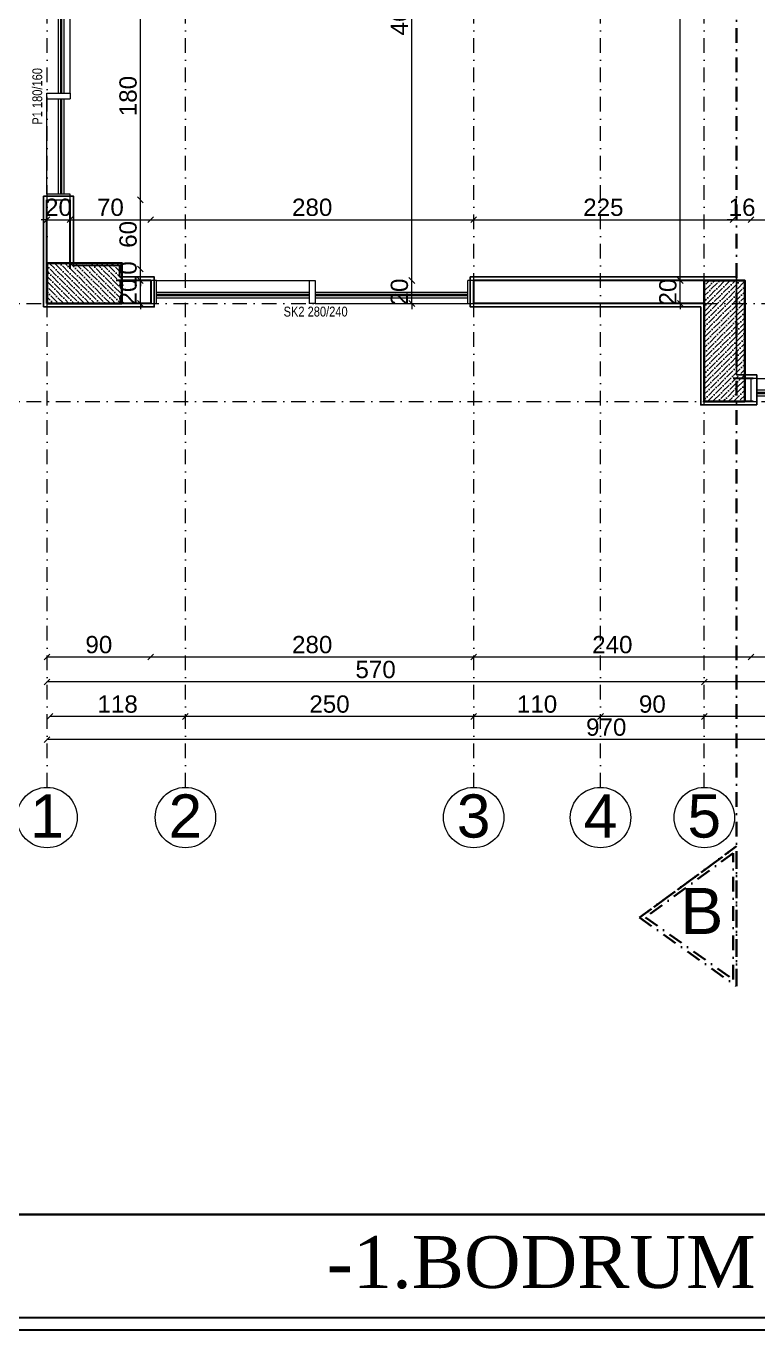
# Model space of a CAD drawing. Header units: millimetres. Extents: x 708 to 46452, y -4963 to 3960.
# Drawn here: x 10993 to 11627, y 1328 to 2459 of the extents above; entities that cross this region are included whole.
import ezdxf

# ---------------------------------------------------------------- set-up
doc = ezdxf.new("R2010")
doc.units = ezdxf.units.MM
for name, pattern in [('ACAD_ISO10W100', [18, 12, -3, 0, -3]), ('DASHDOT', [25.4, 12.7, -6.35, 0, -6.35]), ('DUZ', [0]), ('HIDDEN', [0.375, 0.25, -0.125])]:
    doc.linetypes.add(name, pattern=pattern)
for name, color, linetype, lineweight in [('00_DUVAR', 22, 'Continuous', 30), ('00_IC_OLCU', 139, 'Continuous', 20), ('00_KOLON', 2, 'Continuous', 35), ('00_PENCERE', 103, 'Continuous', 13), ('AKS', 153, 'ACAD_ISO10W100', 20), ('aks ve noktalılar', 129, 'DASHDOT', 13), ('görünüş1', 251, 'Continuous', 35), ('kesit çizgisi', 4, 'DASHDOT', 35), ('ROL_DIK', 150, 'Continuous', 0), ('Çerçeve', 8, 'Continuous', 30), ('ölçü yatay', 150, 'DUZ', 18)]:
    doc.layers.add(name, color=color, linetype=linetype, lineweight=lineweight)
for name, color, linetype in [('DUVARTARAMA', 7, 'Continuous'), ('PENCERE', 3, 'Continuous'), ('SIVA', 135, 'Continuous')]:
    doc.layers.add(name, color=color, linetype=linetype)
doc.styles.add('ARIAL2', font='arial.ttf', dxfattribs={"width": 0.8})
doc.styles.add('arial_1_18', font='arial.ttf', dxfattribs={"height": 0.2})
doc.styles.add('GENERATED_STYLE_2', font='times.ttf')
doc.styles.add('mimari altlik$0$194_PTB_WET_B1$0$Standard', font='arial.ttf')
doc.styles.get("Standard").update_dxf_attribs({"font": 'arial.ttf'})
doc.dimstyles.new('ALP_OLCU', dxfattribs={"dimscale": 0, "dimtxt": 15, "dimasz": 5, "dimexe": 0.18, "dimexo": 0.06, "dimgap": 3, "dimtad": 1, "dimdec": 0, "dimrnd": 0.1, "dimzin": 9, "dimdsep": 46, "dimtxsty": 'Standard', "dimblk": 'OBLIQUE', "dimcen": 0, "dimse1": 1, "dimse2": 1, "dimclrd": 256, "dimclre": 256, "dimclrt": 53, "dimadec": 0, "dimazin": 0, "dimtfac": 1, "dimtdec": 0, "dimtix": 1, "dimtmove": 1, "dimatfit": 3, "dimldrblk": 'ARCHTICK', "dimfxl": 0.18, "dimtolj": 1, "dimlwd": -1, "dimarcsym": 0})

# ---------------------------------------------------------------- blocks, each defined once
blk = doc.blocks.new('SK2')
at = {"layer": '00_PENCERE', "lineweight": 15}
for p, q in [((199457, 67246.8), (199452, 67246.8)), ((199452, 67246.8), (199452, 67226.8)), ((199457, 67226.8), (199457, 67246.8)), ((199457, 67246.8), (199594.5, 67246.8)), ((199589.5, 67246.8), (199589.5, 67226.8)), ((199594.5, 67246.8), (199594.5, 67226.8)), ((199727, 67226.8), (199727, 67246.8)), ((199732, 67246.8), (199727, 67246.8)), ((199732, 67226.8), (199732, 67246.8)), ((199457, 67236.8), (199589.5, 67236.8)), ((199457, 67234.8), (199589.5, 67234.8)), ((199457, 67233.8), (199589.5, 67233.8)), ((199457, 67231.8), (199589.5, 67231.8)), ((199594.5, 67236.8), (199727, 67236.8)), ((199594.5, 67234.8), (199727, 67234.8)), ((199594.5, 67233.8), (199727, 67233.8)), ((199594.5, 67231.8), (199727, 67231.8)), ((199452, 67226.8), (199457, 67226.8)), ((199594.5, 67226.8), (199589.5, 67226.8)), ((199594.5, 67226.8), (199732, 67226.8))]:
    blk.add_line(p, q, dxfattribs=at)
at = {"layer": '00_PENCERE', "insert": (199567.2, 67215.4), "char_height": 8.594, "width": 97.846, "attachment_point": 7, "style": 'ARIAL2'}
blk.add_mtext('SK2 280/240', dxfattribs=at)
blk = doc.blocks.new('YHTYHYT')
at = {"layer": '00_PENCERE', "lineweight": 15}
for p, q in [((6940, -2498), (6940, -2503)), ((6960, -2498), (6940, -2498)), ((6960, -2585.5), (6960, -2498)), ((6960, -2503), (6940, -2503)), ((6950, -2585.5), (6950, -2503)), ((6952, -2585.5), (6952, -2503)), ((6953, -2585.5), (6953, -2503)), ((6955, -2585.5), (6955, -2503)), ((6940, -2673), (6940, -2585.5)), ((6940, -2585.5), (6960, -2585.5)), ((6960, -2585.5), (6960, -2590.5)), ((6940, -2590.5), (6960, -2590.5)), ((6950, -2673), (6950, -2590.5)), ((6952, -2673), (6952, -2590.5)), ((6953, -2673), (6953, -2590.5)), ((6955, -2673), (6955, -2590.5)), ((6960, -2673), (6940, -2673)), ((6940, -2673), (6940, -2678)), ((6940, -2678), (6960, -2678)), ((6960, -2678), (6960, -2673))]:
    blk.add_line(p, q, dxfattribs=at)
at = {"layer": '00_PENCERE', "insert": (6936, -2612.8), "char_height": 8.59, "width": 97.846, "attachment_point": 7, "rotation": 90, "style": 'ARIAL2'}
blk.add_mtext('P1 180/160', dxfattribs=at)
blk = doc.blocks.new('TRHRTH')
at = {"layer": '00_PENCERE', "lineweight": 15}
for p, q in [((7575, -2833), (7570, -2833)), ((7570, -2833), (7570, -2853)), ((7575, -2853), (7575, -2833)), ((7575, -2833), (7732.5, -2833)), ((7727.5, -2833), (7727.5, -2853)), ((7732.5, -2833), (7732.5, -2853)), ((7855, -2853), (7855, -2833)), ((7860, -2833), (7855, -2833)), ((7860, -2853), (7860, -2833)), ((7575, -2843), (7727.5, -2843)), ((7575, -2845), (7727.5, -2845)), ((7575, -2846), (7727.5, -2846)), ((7575, -2848), (7727.5, -2848)), ((7732.5, -2843), (7855, -2843)), ((7732.5, -2845), (7855, -2845)), ((7732.5, -2846), (7855, -2846)), ((7732.5, -2848), (7855, -2848)), ((7570, -2853), (7575, -2853)), ((7732.5, -2853), (7727.5, -2853)), ((7732.5, -2853), (7860, -2853))]:
    blk.add_line(p, q, dxfattribs=at)
at = {"layer": '00_PENCERE', "insert": (7705.2, -2864.3), "char_height": 8.594, "width": 97.846, "attachment_point": 7, "style": 'ARIAL2'}
blk.add_mtext('SK3 280/240', dxfattribs=at)
blk = doc.blocks.new('REGEG')
at = {"layer": 'DUVARTARAMA'}
h = blk.add_hatch(dxfattribs=at)
h.set_pattern_fill('ANSI36', color=8, angle=90)
h.set_pattern_definition([(135, (5723.2042, 1378.1007), (-6.173926, 1.683798), [7.9375, -1.5875, 0, -1.5875])])
h.paths.add_polyline_path([(2620.8, 1927.5), (2620.8, 1962.5), (2685.8, 1962.5), (2685.8, 1927.5)])
h = blk.add_hatch(dxfattribs=at)
h.set_pattern_fill('ANSI36', color=8)
h.set_pattern_definition([(45, (2651.3807, -1154.9386), (1.683798, 6.173926), [7.9375, -1.5875, 0, -1.5875])])
h.paths.add_polyline_path([(3190.8, 1947.5), (3225.8, 1947.5), (3225.8, 1842.5), (3190.8, 1842.5)])
at = {"layer": '00_KOLON'}
for points in [[(2620.8, 1927.5), (2620.8, 1962.5), (2685.8, 1962.5), (2685.8, 1927.5), (2620.8, 1927.5)], [(3190.8, 1947.5), (3225.8, 1947.5), (3225.8, 1842.5), (3190.8, 1842.5), (3190.8, 1947.5)]]:
    blk.add_lwpolyline(points, dxfattribs=at)
at = {"layer": 'AKS', "color": 30, "linetype": 'Continuous', "lineweight": 5}
for centre in [(2620.8, 1481.5), (2740.8, 1481.5), (2990.8, 1481.5), (3100.8, 1481.5), (3190.8, 1481.5)]:
    blk.add_circle(centre, 26.2, dxfattribs=at)
at = {"layer": 'aks ve noktalılar'}
for points in [[(2620.8, 1507.5), (2620.8, 3256)], [(2740.8, 1507.5), (2740.8, 3256)], [(2990.8, 1507.5), (2990.8, 3256)], [(3100.8, 1507.5), (3100.8, 3256)], [(3190.8, 1507.5), (3190.8, 3256)], [(2195, 1927.5), (3870.8, 1927.5)], [(2195, 1842.5), (3870.8, 1842.5)]]:
    blk.add_lwpolyline(points, dxfattribs=at)
at = {"layer": 'AKS', "color": 30, "linetype": 'Continuous', "lineweight": 5, "style": 'arial_1_18'}
for s, p in [('1', (2606.2, 1464.1)), ('2', (2726.2, 1464.1)), ('3', (2976.2, 1464.1)), ('4', (3086.2, 1464.1)), ('5', (3176.2, 1464.1))]:
    blk.add_text(s, height=37.5, dxfattribs=at).set_placement(p)
blk = doc.blocks.new('rgeerge')
at = {"layer": 'kesit çizgisi', "lineweight": 35}
for p, q in [((-2172732.3, 772571.4), (-2172732.3, 770439.6)), ((-2172816.4, 770499.2), (-2172732.3, 770561.1))]:
    blk.add_line(p, q, dxfattribs=at)
blk.add_lwpolyline([(-2172732.3, 770439.6), (-2172732.3, 770561.1), (-2172816.4, 770499.2), (-2172732.3, 770439.6)], dxfattribs=at)
blk.add_lwpolyline([(-2172735.3, 770445.4), (-2172735.3, 770555.2), (-2172811.3, 770499.3)], close=True, dxfattribs=at)
at = {"layer": 'kesit çizgisi', "lineweight": 35, "insert": (-2172743.8, 770525), "char_height": 40, "attachment_point": 3, "style": 'mimari altlik$0$194_PTB_WET_B1$0$Standard'}
blk.add_mtext_dynamic_manual_height_columns('B', width=458.166, gutter_width=200, heights=[0], dxfattribs=at)
blk = doc.blocks.new('_Oblique')
at = {"color": 0, "linetype": 'ByBlock', "lineweight": -2}
blk.add_line((-0.5, -0.5), (0.5, 0.5), dxfattribs=at)
blk = doc.blocks.new('*D182')
at = {"layer": '00_IC_OLCU', "transparency": 16777216}
blk.add_line((11980.9, 1840), (11010.9, 1840), dxfattribs=at)
at = {"layer": 'Defpoints', "color": 0, "transparency": 16777216}
for p in [(11010.9, 2133.3), (11980.9, 2133.3), (11010.9, 1840)]:
    blk.add_point(p, dxfattribs=at)
at = {"layer": '00_IC_OLCU', "transparency": 16777216, "xscale": 5, "yscale": 5, "zscale": 5, "rotation": 180}
blk.add_blockref('_Oblique', (11010.9, 1840), dxfattribs=at)
at = {"layer": '00_IC_OLCU', "transparency": 16777216, "xscale": 5, "yscale": 5, "zscale": 5}
blk.add_blockref('_Oblique', (11980.9, 1840), dxfattribs=at)
at = {"layer": '00_IC_OLCU', "color": 53, "transparency": 16777216, "insert": (11495.9, 1850.7), "char_height": 15, "attachment_point": 5}
blk.add_mtext('\\A1;970', dxfattribs=at)
blk = doc.blocks.new('_ArchTick')
at = {"color": 0, "linetype": 'ByBlock', "const_width": 0.15}
blk.add_lwpolyline([(-0.5, -0.5), (0.5, 0.5)], dxfattribs=at)
blk = doc.blocks.new('*D342')
at = {"layer": '00_IC_OLCU', "transparency": 16777216}
blk.add_line((11980.9, 1860), (11580.9, 1860), dxfattribs=at)
at = {"layer": 'Defpoints', "color": 0, "transparency": 16777216}
for p in [(11980.9, 2133.3), (11580.9, 1860), (11580.9, 1840)]:
    blk.add_point(p, dxfattribs=at)
at = {"layer": '00_IC_OLCU', "transparency": 16777216, "xscale": 5, "yscale": 5, "zscale": 5, "rotation": 180}
blk.add_blockref('_Oblique', (11580.9, 1860), dxfattribs=at)
at = {"layer": '00_IC_OLCU', "transparency": 16777216, "xscale": 5, "yscale": 5, "zscale": 5}
blk.add_blockref('_Oblique', (11980.9, 1860), dxfattribs=at)
at = {"layer": '00_IC_OLCU', "color": 53, "transparency": 16777216, "insert": (11780.9, 1870.7), "char_height": 15, "attachment_point": 5}
blk.add_mtext('\\A1;400', dxfattribs=at)
blk = doc.blocks.new('*D183')
at = {"layer": '00_IC_OLCU', "transparency": 16777216}
blk.add_line((11580.9, 1860), (11490.9, 1860), dxfattribs=at)
at = {"layer": 'Defpoints', "color": 0, "transparency": 16777216}
for p in [(11490.9, 1860), (11490.9, 1860), (11580.9, 1840)]:
    blk.add_point(p, dxfattribs=at)
at = {"layer": '00_IC_OLCU', "transparency": 16777216, "xscale": 5, "yscale": 5, "zscale": 5, "rotation": 180}
blk.add_blockref('_Oblique', (11490.9, 1860), dxfattribs=at)
at = {"layer": '00_IC_OLCU', "transparency": 16777216, "xscale": 5, "yscale": 5, "zscale": 5}
blk.add_blockref('_Oblique', (11580.9, 1860), dxfattribs=at)
at = {"layer": '00_IC_OLCU', "color": 53, "transparency": 16777216, "insert": (11535.9, 1870.7), "char_height": 15, "attachment_point": 5}
blk.add_mtext('\\A1;90', dxfattribs=at)
blk = doc.blocks.new('*D184')
at = {"layer": '00_IC_OLCU', "transparency": 16777216}
blk.add_line((11490.9, 1860), (11380.9, 1860), dxfattribs=at)
at = {"layer": 'Defpoints', "color": 0, "transparency": 16777216}
for p in [(11380.9, 1860), (11380.9, 1860), (11490.9, 1860)]:
    blk.add_point(p, dxfattribs=at)
at = {"layer": '00_IC_OLCU', "transparency": 16777216, "xscale": 5, "yscale": 5, "zscale": 5, "rotation": 180}
blk.add_blockref('_Oblique', (11380.9, 1860), dxfattribs=at)
at = {"layer": '00_IC_OLCU', "transparency": 16777216, "xscale": 5, "yscale": 5, "zscale": 5}
blk.add_blockref('_Oblique', (11490.9, 1860), dxfattribs=at)
at = {"layer": '00_IC_OLCU', "color": 53, "transparency": 16777216, "insert": (11435.9, 1870.7), "char_height": 15, "attachment_point": 5}
blk.add_mtext('\\A1;110', dxfattribs=at)
blk = doc.blocks.new('*D185')
at = {"layer": '00_IC_OLCU', "transparency": 16777216}
blk.add_line((11380.9, 1860), (11130.9, 1860), dxfattribs=at)
at = {"layer": 'Defpoints', "color": 0, "transparency": 16777216}
for p in [(11130.9, 1860), (11130.9, 1860), (11380.9, 1860)]:
    blk.add_point(p, dxfattribs=at)
at = {"layer": '00_IC_OLCU', "transparency": 16777216, "xscale": 5, "yscale": 5, "zscale": 5, "rotation": 180}
blk.add_blockref('_Oblique', (11130.9, 1860), dxfattribs=at)
at = {"layer": '00_IC_OLCU', "transparency": 16777216, "xscale": 5, "yscale": 5, "zscale": 5}
blk.add_blockref('_Oblique', (11380.9, 1860), dxfattribs=at)
at = {"layer": '00_IC_OLCU', "color": 53, "transparency": 16777216, "insert": (11255.9, 1870.7), "char_height": 15, "attachment_point": 5}
blk.add_mtext('\\A1;250', dxfattribs=at)
blk = doc.blocks.new('*D186')
at = {"layer": '00_IC_OLCU', "transparency": 16777216}
blk.add_line((11130.9, 1860), (11013.4, 1860), dxfattribs=at)
at = {"layer": 'Defpoints', "color": 0, "transparency": 16777216}
for p in [(11013.4, 1860), (11130.9, 1860), (11013.4, 1842.5)]:
    blk.add_point(p, dxfattribs=at)
at = {"layer": '00_IC_OLCU', "transparency": 16777216, "xscale": 5, "yscale": 5, "zscale": 5, "rotation": 180}
blk.add_blockref('_Oblique', (11013.4, 1860), dxfattribs=at)
at = {"layer": '00_IC_OLCU', "transparency": 16777216, "xscale": 5, "yscale": 5, "zscale": 5}
blk.add_blockref('_Oblique', (11130.9, 1860), dxfattribs=at)
at = {"layer": '00_IC_OLCU', "color": 53, "transparency": 16777216, "insert": (11072.2, 1870.7), "char_height": 15, "attachment_point": 5}
blk.add_mtext('\\A1;118', dxfattribs=at)
blk = doc.blocks.new('*D187')
at = {"layer": '00_IC_OLCU', "transparency": 16777216}
blk.add_line((11980.9, 1890), (11580.9, 1890), dxfattribs=at)
at = {"layer": 'Defpoints', "color": 0, "transparency": 16777216}
for p in [(11580.9, 2133.3), (11980.9, 2133.3), (11580.9, 1890)]:
    blk.add_point(p, dxfattribs=at)
at = {"layer": '00_IC_OLCU', "transparency": 16777216, "xscale": 5, "yscale": 5, "zscale": 5, "rotation": 180}
blk.add_blockref('_Oblique', (11580.9, 1890), dxfattribs=at)
at = {"layer": '00_IC_OLCU', "transparency": 16777216, "xscale": 5, "yscale": 5, "zscale": 5}
blk.add_blockref('_Oblique', (11980.9, 1890), dxfattribs=at)
at = {"layer": '00_IC_OLCU', "color": 53, "transparency": 16777216, "insert": (11780.9, 1900.7), "char_height": 15, "attachment_point": 5}
blk.add_mtext('\\A1;400', dxfattribs=at)
blk = doc.blocks.new('*D188')
at = {"layer": '00_IC_OLCU', "transparency": 16777216}
blk.add_line((11580.9, 1890), (11010.9, 1890), dxfattribs=at)
at = {"layer": 'Defpoints', "color": 0, "transparency": 16777216}
for p in [(11010.9, 2218.3), (11580.9, 2133.3), (11010.9, 1890)]:
    blk.add_point(p, dxfattribs=at)
at = {"layer": '00_IC_OLCU', "transparency": 16777216, "xscale": 5, "yscale": 5, "zscale": 5, "rotation": 180}
blk.add_blockref('_Oblique', (11010.9, 1890), dxfattribs=at)
at = {"layer": '00_IC_OLCU', "transparency": 16777216, "xscale": 5, "yscale": 5, "zscale": 5}
blk.add_blockref('_Oblique', (11580.9, 1890), dxfattribs=at)
at = {"layer": '00_IC_OLCU', "color": 53, "transparency": 16777216, "insert": (11295.9, 1900.7), "char_height": 15, "attachment_point": 5}
blk.add_mtext('\\A1;570', dxfattribs=at)
blk = doc.blocks.new('*D189')
at = {"layer": '00_IC_OLCU', "transparency": 16777216}
blk.add_line((11911.4, 1911.6), (11621.4, 1911.6), dxfattribs=at)
at = {"layer": 'Defpoints', "color": 0, "transparency": 16777216}
for p in [(11621.4, 2133.3), (11911.4, 2133.3), (11621.4, 1911.6)]:
    blk.add_point(p, dxfattribs=at)
at = {"layer": '00_IC_OLCU', "transparency": 16777216, "xscale": 5, "yscale": 5, "zscale": 5, "rotation": 180}
blk.add_blockref('_Oblique', (11621.4, 1911.6), dxfattribs=at)
at = {"layer": '00_IC_OLCU', "transparency": 16777216, "xscale": 5, "yscale": 5, "zscale": 5}
blk.add_blockref('_Oblique', (11911.4, 1911.6), dxfattribs=at)
at = {"layer": '00_IC_OLCU', "color": 53, "transparency": 16777216, "insert": (11766.4, 1922.3), "char_height": 15, "attachment_point": 5}
blk.add_mtext('\\A1;290', dxfattribs=at)
blk = doc.blocks.new('*D354')
at = {"layer": '00_IC_OLCU', "transparency": 16777216}
blk.add_line((11621.4, 1911.6), (11380.9, 1911.6), dxfattribs=at)
at = {"layer": 'Defpoints', "color": 0, "transparency": 16777216}
for p in [(11380.9, 2228.3), (11621.4, 2133.3), (11380.9, 1911.6)]:
    blk.add_point(p, dxfattribs=at)
at = {"layer": '00_IC_OLCU', "transparency": 16777216, "xscale": 5, "yscale": 5, "zscale": 5, "rotation": 180}
blk.add_blockref('_Oblique', (11380.9, 1911.6), dxfattribs=at)
at = {"layer": '00_IC_OLCU', "transparency": 16777216, "xscale": 5, "yscale": 5, "zscale": 5}
blk.add_blockref('_Oblique', (11621.4, 1911.6), dxfattribs=at)
at = {"layer": '00_IC_OLCU', "color": 53, "transparency": 16777216, "insert": (11501.2, 1922.3), "char_height": 15, "width": 31.35, "attachment_point": 5}
blk.add_mtext('\\A1;240', dxfattribs=at)
blk = doc.blocks.new('*D190')
at = {"layer": '00_IC_OLCU', "transparency": 16777216}
blk.add_line((11380.9, 1911.6), (11100.9, 1911.6), dxfattribs=at)
at = {"layer": 'Defpoints', "color": 0, "transparency": 16777216}
for p in [(11100.9, 2228.3), (11380.9, 2228.3), (11100.9, 1911.6)]:
    blk.add_point(p, dxfattribs=at)
at = {"layer": '00_IC_OLCU', "transparency": 16777216, "xscale": 5, "yscale": 5, "zscale": 5, "rotation": 180}
blk.add_blockref('_Oblique', (11100.9, 1911.6), dxfattribs=at)
at = {"layer": '00_IC_OLCU', "transparency": 16777216, "xscale": 5, "yscale": 5, "zscale": 5}
blk.add_blockref('_Oblique', (11380.9, 1911.6), dxfattribs=at)
at = {"layer": '00_IC_OLCU', "color": 53, "transparency": 16777216, "insert": (11240.9, 1922.3), "char_height": 15, "attachment_point": 5}
blk.add_mtext('\\A1;280', dxfattribs=at)
blk = doc.blocks.new('*D191')
at = {"layer": '00_IC_OLCU', "transparency": 16777216}
blk.add_line((11100.9, 1911.6), (11010.9, 1911.6), dxfattribs=at)
at = {"layer": 'Defpoints', "color": 0, "transparency": 16777216}
for p in [(11010.9, 2218.3), (11100.9, 2228.3), (11010.9, 1911.6)]:
    blk.add_point(p, dxfattribs=at)
at = {"layer": '00_IC_OLCU', "transparency": 16777216, "xscale": 5, "yscale": 5, "zscale": 5, "rotation": 180}
blk.add_blockref('_Oblique', (11010.9, 1911.6), dxfattribs=at)
at = {"layer": '00_IC_OLCU', "transparency": 16777216, "xscale": 5, "yscale": 5, "zscale": 5}
blk.add_blockref('_Oblique', (11100.9, 1911.6), dxfattribs=at)
at = {"layer": '00_IC_OLCU', "color": 53, "transparency": 16777216, "insert": (11055.9, 1922.3), "char_height": 15, "attachment_point": 5}
blk.add_mtext('\\A1;90', dxfattribs=at)
blk = doc.blocks.new('*D344')
at = {"layer": '00_IC_OLCU', "transparency": 16777216}
blk.add_line((10640.6, 2133.3), (10640.6, 3223.3), dxfattribs=at)
at = {"layer": 'Defpoints', "color": 0, "transparency": 16777216}
for p in [(10640.6, 3223.3), (11010.9, 3223.3), (11580.9, 2133.3)]:
    blk.add_point(p, dxfattribs=at)
at = {"layer": '00_IC_OLCU', "transparency": 16777216, "xscale": 5, "yscale": 5, "zscale": 5}
for p, rotation in [((10640.6, 3223.3), 90), ((10640.6, 2133.3), 270)]:
    blk.add_blockref('_Oblique', p, dxfattribs=dict(at, rotation=rotation))
at = {"layer": '00_IC_OLCU', "color": 53, "transparency": 16777216, "insert": (10629.9, 2678.3), "char_height": 15, "attachment_point": 5, "rotation": 90}
blk.add_mtext('\\A1;1090', dxfattribs=at)
blk = doc.blocks.new('*D355')
at = {"layer": '00_IC_OLCU', "transparency": 16777216}
blk.add_line((10711.7, 2133.3), (10711.7, 2215.3), dxfattribs=at)
at = {"layer": 'Defpoints', "color": 0, "transparency": 16777216}
for p in [(10711.7, 2215.3), (11580.9, 2215.3), (11580.9, 2133.3)]:
    blk.add_point(p, dxfattribs=at)
at = {"layer": '00_IC_OLCU', "transparency": 16777216, "xscale": 5, "yscale": 5, "zscale": 5}
for p, rotation in [((10711.7, 2215.3), 90), ((10711.7, 2133.3), 270)]:
    blk.add_blockref('_Oblique', p, dxfattribs=dict(at, rotation=rotation))
at = {"layer": '00_IC_OLCU', "color": 53, "transparency": 16777216, "insert": (10701, 2174.3), "char_height": 15, "attachment_point": 5, "rotation": 90}
blk.add_mtext('\\A1;82', dxfattribs=at)
blk = doc.blocks.new('*D356')
at = {"layer": '00_IC_OLCU', "transparency": 16777216}
blk.add_line((10711.7, 2215.3), (10711.7, 3223.3), dxfattribs=at)
at = {"layer": 'Defpoints', "color": 0, "transparency": 16777216}
for p in [(10711.7, 3223.3), (11010.9, 3223.3), (11580.9, 2215.3)]:
    blk.add_point(p, dxfattribs=at)
at = {"layer": '00_IC_OLCU', "transparency": 16777216, "xscale": 5, "yscale": 5, "zscale": 5}
for p, rotation in [((10711.7, 3223.3), 90), ((10711.7, 2215.3), 270)]:
    blk.add_blockref('_Oblique', p, dxfattribs=dict(at, rotation=rotation))
at = {"layer": '00_IC_OLCU', "color": 53, "transparency": 16777216, "insert": (10701, 2719.3), "char_height": 15, "attachment_point": 5, "rotation": 90}
blk.add_mtext('\\A1;1008', dxfattribs=at)
blk = doc.blocks.new('*D196')
at = {"layer": '00_IC_OLCU', "transparency": 16777216}
blk.add_line((10740.9, 2133.3), (10740.9, 2308.3), dxfattribs=at)
at = {"layer": 'Defpoints', "color": 0, "transparency": 16777216}
for p in [(10740.9, 2308.3), (11010.9, 2308.3), (11580.9, 2133.3)]:
    blk.add_point(p, dxfattribs=at)
at = {"layer": '00_IC_OLCU', "transparency": 16777216, "xscale": 5, "yscale": 5, "zscale": 5}
for p, rotation in [((10740.9, 2308.3), 90), ((10740.9, 2133.3), 270)]:
    blk.add_blockref('_Oblique', p, dxfattribs=dict(at, rotation=rotation))
at = {"layer": '00_IC_OLCU', "color": 53, "transparency": 16777216, "insert": (10730.2, 2220.8), "char_height": 15, "attachment_point": 5, "rotation": 90}
blk.add_mtext('\\A1;175', dxfattribs=at)
blk = doc.blocks.new('*D197')
at = {"layer": '00_IC_OLCU', "transparency": 16777216}
blk.add_line((10740.9, 2308.3), (10740.9, 2488.3), dxfattribs=at)
at = {"layer": 'Defpoints', "color": 0, "transparency": 16777216}
for p in [(10740.9, 2488.3), (11020.9, 2488.3), (11010.9, 2308.3)]:
    blk.add_point(p, dxfattribs=at)
at = {"layer": '00_IC_OLCU', "transparency": 16777216, "xscale": 5, "yscale": 5, "zscale": 5}
for p, rotation in [((10740.9, 2488.3), 90), ((10740.9, 2308.3), 270)]:
    blk.add_blockref('_Oblique', p, dxfattribs=dict(at, rotation=rotation))
at = {"layer": '00_IC_OLCU', "color": 53, "transparency": 16777216, "insert": (10730.2, 2398.3), "char_height": 15, "attachment_point": 5, "rotation": 90}
blk.add_mtext('\\A1;180', dxfattribs=at)
blk = doc.blocks.new('*D204')
at = {"layer": '00_IC_OLCU', "transparency": 16777216}
for p, q in [((11560.1, 2238.3), (11560.1, 2243.3)), ((11560.1, 2218.3), (11560.1, 2238.3)), ((11560.1, 2218.3), (11560.1, 2213.3))]:
    blk.add_line(p, q, dxfattribs=at)
at = {"layer": 'Defpoints', "color": 0, "transparency": 16777216}
for p in [(11560.1, 2238.3), (11580.9, 2238.3), (11580.9, 2218.3)]:
    blk.add_point(p, dxfattribs=at)
at = {"layer": '00_IC_OLCU', "transparency": 16777216, "xscale": 5, "yscale": 5, "zscale": 5}
for p, rotation in [((11560.1, 2238.3), 270), ((11560.1, 2218.3), 90)]:
    blk.add_blockref('_Oblique', p, dxfattribs=dict(at, rotation=rotation))
at = {"layer": '00_IC_OLCU', "color": 53, "transparency": 16777216, "insert": (11549.4, 2228.3), "char_height": 15, "attachment_point": 5, "rotation": 90}
blk.add_mtext('\\A1;20', dxfattribs=at)
blk = doc.blocks.new('*D357')
at = {"layer": '00_IC_OLCU', "transparency": 16777216}
blk.add_line((11560.1, 2238.3), (11560.1, 3203.3), dxfattribs=at)
at = {"layer": 'Defpoints', "color": 0, "transparency": 16777216}
for p in [(11560.1, 3203.3), (11560.1, 3203.3), (11580.9, 2238.3)]:
    blk.add_point(p, dxfattribs=at)
at = {"layer": '00_IC_OLCU', "transparency": 16777216, "xscale": 5, "yscale": 5, "zscale": 5}
for p, rotation in [((11560.1, 3203.3), 90), ((11560.1, 2238.3), 270)]:
    blk.add_blockref('_Oblique', p, dxfattribs=dict(at, rotation=rotation))
at = {"layer": '00_IC_OLCU', "color": 53, "transparency": 16777216, "insert": (11549.4, 2720.8), "char_height": 15, "attachment_point": 5, "rotation": 90}
blk.add_mtext('\\A1;965', dxfattribs=at)
blk = doc.blocks.new('*D205')
at = {"layer": '00_IC_OLCU', "transparency": 16777216}
for p, q in [((11327.3, 2238.3), (11327.3, 2243.3)), ((11327.3, 2218.3), (11327.3, 2238.3)), ((11327.3, 2218.3), (11327.3, 2213.3))]:
    blk.add_line(p, q, dxfattribs=at)
at = {"layer": 'Defpoints', "color": 0, "transparency": 16777216}
for p in [(11327.3, 2238.3), (11380.9, 2238.3), (11380.9, 2218.3)]:
    blk.add_point(p, dxfattribs=at)
at = {"layer": '00_IC_OLCU', "transparency": 16777216, "xscale": 5, "yscale": 5, "zscale": 5}
for p, rotation in [((11327.3, 2238.3), 270), ((11327.3, 2218.3), 90)]:
    blk.add_blockref('_Oblique', p, dxfattribs=dict(at, rotation=rotation))
at = {"layer": '00_IC_OLCU', "color": 53, "transparency": 16777216, "insert": (11316.6, 2228.3), "char_height": 15, "attachment_point": 5, "rotation": 90}
blk.add_mtext('\\A1;20', dxfattribs=at)
blk = doc.blocks.new('*D359')
at = {"layer": '00_IC_OLCU', "transparency": 16777216}
blk.add_line((11327.3, 2238.3), (11327.3, 2698.3), dxfattribs=at)
at = {"layer": 'Defpoints', "color": 0, "transparency": 16777216}
for p in [(11327.3, 2698.3), (11360.7, 2698.3), (11380.9, 2238.3)]:
    blk.add_point(p, dxfattribs=at)
at = {"layer": '00_IC_OLCU', "transparency": 16777216, "xscale": 5, "yscale": 5, "zscale": 5}
for p, rotation in [((11327.3, 2698.3), 90), ((11327.3, 2238.3), 270)]:
    blk.add_blockref('_Oblique', p, dxfattribs=dict(at, rotation=rotation))
at = {"layer": '00_IC_OLCU', "color": 53, "transparency": 16777216, "insert": (11316.6, 2468.3), "char_height": 15, "attachment_point": 5, "rotation": 90}
blk.add_mtext('\\A1;460', dxfattribs=at)
blk = doc.blocks.new('*D210')
at = {"layer": '00_IC_OLCU', "transparency": 16777216}
for p, q in [((11091.9, 2238.3), (11091.9, 2243.3)), ((11091.9, 2218.3), (11091.9, 2238.3)), ((11091.9, 2218.3), (11091.9, 2213.3))]:
    blk.add_line(p, q, dxfattribs=at)
at = {"layer": 'Defpoints', "color": 0, "transparency": 16777216}
for p in [(11070.9, 2238.3), (11091.9, 2238.3), (11070.9, 2218.3)]:
    blk.add_point(p, dxfattribs=at)
at = {"layer": '00_IC_OLCU', "transparency": 16777216, "xscale": 5, "yscale": 5, "zscale": 5}
for p, rotation in [((11091.9, 2238.3), 270), ((11091.9, 2218.3), 90)]:
    blk.add_blockref('_Oblique', p, dxfattribs=dict(at, rotation=rotation))
at = {"layer": '00_IC_OLCU', "color": 53, "transparency": 16777216, "insert": (11081.3, 2228.3), "char_height": 15, "attachment_point": 5, "rotation": 90}
blk.add_mtext('\\A1;20', dxfattribs=at)
blk = doc.blocks.new('*D211')
at = {"layer": '00_IC_OLCU', "transparency": 16777216}
for p, q in [((11091.9, 2248.3), (11091.9, 2253.3)), ((11091.9, 2238.3), (11091.9, 2248.3)), ((11091.9, 2238.3), (11091.9, 2233.3))]:
    blk.add_line(p, q, dxfattribs=at)
at = {"layer": 'Defpoints', "color": 0, "transparency": 16777216}
for p in [(11070.9, 2248.3), (11091.9, 2248.3), (11070.9, 2238.3)]:
    blk.add_point(p, dxfattribs=at)
at = {"layer": '00_IC_OLCU', "transparency": 16777216, "xscale": 5, "yscale": 5, "zscale": 5}
for p, rotation in [((11091.9, 2248.3), 270), ((11091.9, 2238.3), 90)]:
    blk.add_blockref('_Oblique', p, dxfattribs=dict(at, rotation=rotation))
at = {"layer": '00_IC_OLCU', "color": 53, "transparency": 16777216, "insert": (11081.3, 2243.3), "char_height": 15, "attachment_point": 5, "rotation": 90}
blk.add_mtext('\\A1;10', dxfattribs=at)
blk = doc.blocks.new('*D212')
at = {"layer": '00_IC_OLCU', "transparency": 16777216}
blk.add_line((11091.9, 2248.3), (11091.9, 2308.3), dxfattribs=at)
at = {"layer": 'Defpoints', "color": 0, "transparency": 16777216}
for p in [(11020.9, 2308.3), (11091.9, 2308.3), (11070.9, 2248.3)]:
    blk.add_point(p, dxfattribs=at)
at = {"layer": '00_IC_OLCU', "transparency": 16777216, "xscale": 5, "yscale": 5, "zscale": 5}
for p, rotation in [((11091.9, 2308.3), 90), ((11091.9, 2248.3), 270)]:
    blk.add_blockref('_Oblique', p, dxfattribs=dict(at, rotation=rotation))
at = {"layer": '00_IC_OLCU', "color": 53, "transparency": 16777216, "insert": (11081.3, 2278.3), "char_height": 15, "attachment_point": 5, "rotation": 90}
blk.add_mtext('\\A1;60', dxfattribs=at)
blk = doc.blocks.new('*D213')
at = {"layer": '00_IC_OLCU', "transparency": 16777216}
blk.add_line((11091.9, 2308.3), (11091.9, 2488.3), dxfattribs=at)
at = {"layer": 'Defpoints', "color": 0, "transparency": 16777216}
for p in [(11030.9, 2488.3), (11091.9, 2488.3), (11020.9, 2308.3)]:
    blk.add_point(p, dxfattribs=at)
at = {"layer": '00_IC_OLCU', "transparency": 16777216, "xscale": 5, "yscale": 5, "zscale": 5}
for p, rotation in [((11091.9, 2488.3), 90), ((11091.9, 2308.3), 270)]:
    blk.add_blockref('_Oblique', p, dxfattribs=dict(at, rotation=rotation))
at = {"layer": '00_IC_OLCU', "color": 53, "transparency": 16777216, "insert": (11081.3, 2398.3), "char_height": 15, "attachment_point": 5, "rotation": 90}
blk.add_mtext('\\A1;180', dxfattribs=at)
blk = doc.blocks.new('*D347')
at = {"layer": '00_IC_OLCU', "transparency": 16777216}
for p, q in [((11010.9, 2291), (11005.9, 2291)), ((11010.9, 2291), (11030.9, 2291)), ((11030.9, 2291), (11035.9, 2291))]:
    blk.add_line(p, q, dxfattribs=at)
at = {"layer": 'Defpoints', "color": 0, "transparency": 16777216}
for p in [(11010.9, 2308.3), (11030.9, 2308.3), (11030.9, 2291)]:
    blk.add_point(p, dxfattribs=at)
at = {"layer": '00_IC_OLCU', "transparency": 16777216, "xscale": 5, "yscale": 5, "zscale": 5}
blk.add_blockref('_Oblique', (11010.9, 2291), dxfattribs=at)
at = {"layer": '00_IC_OLCU', "transparency": 16777216, "xscale": 5, "yscale": 5, "zscale": 5, "rotation": 180}
blk.add_blockref('_Oblique', (11030.9, 2291), dxfattribs=at)
at = {"layer": '00_IC_OLCU', "color": 53, "transparency": 16777216, "insert": (11020.9, 2301.7), "char_height": 15, "attachment_point": 5}
blk.add_mtext('\\A1;20', dxfattribs=at)
blk = doc.blocks.new('*D348')
at = {"layer": '00_IC_OLCU', "transparency": 16777216}
blk.add_line((11030.9, 2291), (11100.9, 2291), dxfattribs=at)
at = {"layer": 'Defpoints', "color": 0, "transparency": 16777216}
for p in [(11030.9, 2308.3), (11100.9, 2291), (11100.9, 2238.3)]:
    blk.add_point(p, dxfattribs=at)
at = {"layer": '00_IC_OLCU', "transparency": 16777216, "xscale": 5, "yscale": 5, "zscale": 5, "rotation": 180}
blk.add_blockref('_Oblique', (11030.9, 2291), dxfattribs=at)
at = {"layer": '00_IC_OLCU', "transparency": 16777216, "xscale": 5, "yscale": 5, "zscale": 5}
blk.add_blockref('_Oblique', (11100.9, 2291), dxfattribs=at)
at = {"layer": '00_IC_OLCU', "color": 53, "transparency": 16777216, "insert": (11065.9, 2301.7), "char_height": 15, "attachment_point": 5}
blk.add_mtext('\\A1;70', dxfattribs=at)
blk = doc.blocks.new('*D229')
at = {"layer": '00_IC_OLCU', "transparency": 16777216}
blk.add_line((11100.9, 2291), (11380.9, 2291), dxfattribs=at)
at = {"layer": 'Defpoints', "color": 0, "transparency": 16777216}
for p in [(11380.9, 2291), (11100.9, 2238.3), (11380.9, 2238.3)]:
    blk.add_point(p, dxfattribs=at)
at = {"layer": '00_IC_OLCU', "transparency": 16777216, "xscale": 5, "yscale": 5, "zscale": 5, "rotation": 180}
blk.add_blockref('_Oblique', (11100.9, 2291), dxfattribs=at)
at = {"layer": '00_IC_OLCU', "transparency": 16777216, "xscale": 5, "yscale": 5, "zscale": 5}
blk.add_blockref('_Oblique', (11380.9, 2291), dxfattribs=at)
at = {"layer": '00_IC_OLCU', "color": 53, "transparency": 16777216, "insert": (11240.9, 2301.7), "char_height": 15, "attachment_point": 5}
blk.add_mtext('\\A1;280', dxfattribs=at)
blk = doc.blocks.new('*D230')
at = {"layer": '00_IC_OLCU', "transparency": 16777216}
blk.add_line((11380.9, 2291), (11605.9, 2291), dxfattribs=at)
at = {"layer": 'Defpoints', "color": 0, "transparency": 16777216}
for p in [(11605.9, 2291), (11380.9, 2238.3), (11605.9, 2238.3)]:
    blk.add_point(p, dxfattribs=at)
at = {"layer": '00_IC_OLCU', "transparency": 16777216, "xscale": 5, "yscale": 5, "zscale": 5, "rotation": 180}
blk.add_blockref('_Oblique', (11380.9, 2291), dxfattribs=at)
at = {"layer": '00_IC_OLCU', "transparency": 16777216, "xscale": 5, "yscale": 5, "zscale": 5}
blk.add_blockref('_Oblique', (11605.9, 2291), dxfattribs=at)
at = {"layer": '00_IC_OLCU', "color": 53, "transparency": 16777216, "insert": (11493.4, 2301.7), "char_height": 15, "attachment_point": 5}
blk.add_mtext('\\A1;225', dxfattribs=at)
blk = doc.blocks.new('*D231')
at = {"layer": '00_IC_OLCU', "transparency": 16777216}
for p, q in [((11605.9, 2291), (11600.9, 2291)), ((11605.9, 2291), (11621.4, 2291)), ((11621.4, 2291), (11626.4, 2291))]:
    blk.add_line(p, q, dxfattribs=at)
at = {"layer": 'Defpoints', "color": 0, "transparency": 16777216}
for p in [(11621.4, 2291), (11605.9, 2238.3), (11621.4, 2153.3)]:
    blk.add_point(p, dxfattribs=at)
at = {"layer": '00_IC_OLCU', "transparency": 16777216, "xscale": 5, "yscale": 5, "zscale": 5}
blk.add_blockref('_Oblique', (11605.9, 2291), dxfattribs=at)
at = {"layer": '00_IC_OLCU', "transparency": 16777216, "xscale": 5, "yscale": 5, "zscale": 5, "rotation": 180}
blk.add_blockref('_Oblique', (11621.4, 2291), dxfattribs=at)
at = {"layer": '00_IC_OLCU', "color": 53, "transparency": 16777216, "insert": (11613.7, 2301.7), "char_height": 15, "attachment_point": 5}
blk.add_mtext('\\A1;16', dxfattribs=at)
blk = doc.blocks.new('*D232')
at = {"layer": '00_IC_OLCU', "transparency": 16777216}
blk.add_line((11621.4, 2291), (11911.4, 2291), dxfattribs=at)
at = {"layer": 'Defpoints', "color": 0, "transparency": 16777216}
for p in [(11911.4, 2291), (11621.4, 2153.3), (11911.4, 2153.3)]:
    blk.add_point(p, dxfattribs=at)
at = {"layer": '00_IC_OLCU', "transparency": 16777216, "xscale": 5, "yscale": 5, "zscale": 5, "rotation": 180}
blk.add_blockref('_Oblique', (11621.4, 2291), dxfattribs=at)
at = {"layer": '00_IC_OLCU', "transparency": 16777216, "xscale": 5, "yscale": 5, "zscale": 5}
blk.add_blockref('_Oblique', (11911.4, 2291), dxfattribs=at)
at = {"layer": '00_IC_OLCU', "color": 53, "transparency": 16777216, "insert": (11766.4, 2301.7), "char_height": 15, "attachment_point": 5}
blk.add_mtext('\\A1;290', dxfattribs=at)
blk = doc.blocks.new('REFER')
at = {"layer": '00_IC_OLCU'}
for base, p1, p2, picture, middle in [((10640.6, 3223.3), (11580.9, 2133.3), (11010.9, 3223.3), '*D344', (10629.9, 2678.3)), ((10711.7, 3223.3), (11580.9, 2215.3), (11010.9, 3223.3), '*D356', (10701, 2719.3)), ((11560.1, 3203.3), (11580.9, 2238.3), (11560.1, 3203.3), '*D357', (11549.4, 2720.8)), ((11327.3, 2698.3), (11380.9, 2238.3), (11360.7, 2698.3), '*D359', (11316.6, 2468.3)), ((10740.9, 2488.3), (11010.9, 2308.3), (11020.9, 2488.3), '*D197', (10730.2, 2398.3)), ((11091.9, 2488.3), (11020.9, 2308.3), (11030.9, 2488.3), '*D213', (11081.3, 2398.3)), ((10740.9, 2308.3), (11580.9, 2133.3), (11010.9, 2308.3), '*D196', (10730.2, 2220.8)), ((11091.9, 2308.3), (11070.9, 2248.3), (11020.9, 2308.3), '*D212', (11081.3, 2278.3)), ((11091.9, 2248.3), (11070.9, 2238.3), (11070.9, 2248.3), '*D211', (11081.3, 2243.3)), ((11091.9, 2238.3), (11070.9, 2218.3), (11070.9, 2238.3), '*D210', (11081.3, 2228.3)), ((11327.3, 2238.3), (11380.9, 2218.3), (11380.9, 2238.3), '*D205', (11316.6, 2228.3)), ((11560.1, 2238.3), (11580.9, 2218.3), (11580.9, 2238.3), '*D204', (11549.4, 2228.3)), ((10711.7, 2215.3), (11580.9, 2133.3), (11580.9, 2215.3), '*D355', (10701, 2174.3))]:
    dim = blk.add_linear_dim(base=base, p1=p1, p2=p2, angle=90, dimstyle='ALP_OLCU', override={"dimscale": 1}, dxfattribs=at)
    dim.commit()
    dim.dimension.update_dxf_attribs({"geometry": picture, "text_midpoint": middle})
for base, p1, p2, picture, middle in [((11030.9, 2291), (11010.9, 2308.3), (11030.9, 2308.3), '*D347', (11020.9, 2301.7)), ((11100.9, 2291), (11030.9, 2308.3), (11100.9, 2238.3), '*D348', (11065.9, 2301.7)), ((11380.9, 2291), (11100.9, 2238.3), (11380.9, 2238.3), '*D229', (11240.9, 2301.7)), ((11605.9, 2291), (11380.9, 2238.3), (11605.9, 2238.3), '*D230', (11493.4, 2301.7)), ((11621.4296684, 2291.0476409), (11605.9296684, 2238.330068), (11621.4296684, 2153.330068), '*D231', (11613.6796684, 2301.7062357)), ((11911.4, 2291), (11621.4, 2153.3), (11911.4, 2153.3), '*D232', (11766.4, 2301.7)), ((11010.9, 1911.6), (11100.9, 2228.3), (11010.9, 2218.3), '*D191', (11055.9, 1922.3)), ((11010.9, 1890), (11580.9, 2133.3), (11010.9, 2218.3), '*D188', (11295.9, 1900.7)), ((11100.9, 1911.6), (11380.9, 2228.3), (11100.9, 2228.3), '*D190', (11240.9, 1922.3)), ((11010.9, 1840), (11980.9, 2133.3), (11010.9, 2133.3), '*D182', (11495.9, 1850.7)), ((11580.9, 1860), (11980.9, 2133.3), (11580.9, 1840), '*D342', (11780.9, 1870.7)), ((11580.9, 1890), (11980.9, 2133.3), (11580.9, 2133.3), '*D187', (11780.9, 1900.7)), ((11621.4, 1911.6), (11911.4, 2133.3), (11621.4, 2133.3), '*D189', (11766.4, 1922.3)), ((11013.4296684, 1860), (11130.9296684, 1860), (11013.4296684, 1842.5), '*D186', (11072.1796684, 1870.6585948)), ((11130.9, 1860), (11380.9, 1860), (11130.9, 1860), '*D185', (11255.9, 1870.7)), ((11380.9, 1860), (11490.9, 1860), (11380.9, 1860), '*D184', (11435.9, 1870.7)), ((11490.9, 1860), (11580.9, 1840), (11490.9, 1860), '*D183', (11535.9, 1870.7))]:
    dim = blk.add_linear_dim(base=base, p1=p1, p2=p2, dimstyle='ALP_OLCU', override={"dimscale": 1}, dxfattribs=at)
    dim.commit()
    dim.dimension.update_dxf_attribs({"geometry": picture, "text_midpoint": middle})
dim = blk.add_linear_dim(base=(11380.9, 1911.6), p1=(11621.4, 2133.3), p2=(11380.9, 2228.3), text='240', dimstyle='ALP_OLCU', override={"dimscale": 1}, dxfattribs=at)
dim.commit()
dim.dimension.update_dxf_attribs({"geometry": '*D354', "text_midpoint": (11501.2, 1922.3)})

msp = doc.modelspace()

# ---------------------------------------------------------------- linework, layer by layer
at = {"layer": '00_DUVAR'}
for p, q in [((11010.93, 2218.33), (11010.93, 2308.33)), ((11030.93, 2248.33), (11030.93, 2308.33)), ((11100.93, 2238.33), (11070.93, 2238.33)), ((11380.93, 2238.33), (11380.93, 2218.33)), ((11600.93, 2238.33), (11380.93, 2238.33)), ((11445.93, 2238.33), (11445.93, 2238.33)), ((11100.93, 2218.33), (11010.93, 2218.33)), ((11445.93, 2218.33), (11445.93, 2218.33)), ((11623.43, 2153.33), (11605.93, 2153.33))]:
    msp.add_line(p, q, dxfattribs=at)
for points in [[(11010.93, 2218.33), (11010.93, 2308.33)], [(11100.93, 2238.733), (11100.93, 2218.33)], [(11623.43, 2133.33), (11580.93, 2133.33), (11580.93, 2218.33), (11380.93, 2218.33)]]:
    msp.add_lwpolyline(points, dxfattribs=at)
at = {"layer": 'görünüş1'}
msp.add_line((10275.445, 1427.974), (34041.726, 1427.974), dxfattribs=at)
at = {"layer": 'SIVA'}
for points in [[(11007.93, 2215.33), (11103.93, 2215.33), (11103.93, 2241.33), (11073.93, 2241.33), (11073.93, 2251.33), (11033.93, 2251.33), (11033.93, 2311.33), (11007.93, 2311.33)], [(11626.43, 2130.33), (11626.43, 2156.33), (11608.93, 2156.33), (11608.93, 2241.33), (11377.93, 2241.33), (11377.93, 2215.33), (11577.93, 2215.33), (11577.93, 2130.33)]]:
    msp.add_lwpolyline(points, close=True, dxfattribs=at)
at = {"layer": 'Çerçeve'}
for p, q in [((3680.496, 1338.558), (20864.937, 1338.558)), ((6228.153, 1327.81), (20864.937, 1328.367))]:
    msp.add_line(p, q, dxfattribs=at)

# ---------------------------------------------------------------- block references
at = {"linetype": 'HIDDEN'}
msp.add_blockref('rgeerge', (2184341.224, -768813.682), dxfattribs=at)
at = {"layer": '00_DUVAR'}
msp.add_blockref('SK2', (-188351.087, -65008.503), dxfattribs=at)
at = {"layer": '00_KOLON'}
msp.add_blockref('REGEG', (8390.157, 290.837), dxfattribs=at)
at = {"layer": 'PENCERE'}
for name, p in [('YHTYHYT', (4070.912, 4986.286)), ('TRHRTH', (4051.412, 4986.286))]:
    msp.add_blockref(name, p, dxfattribs=at)
at = {"layer": 'ölçü yatay'}
msp.add_blockref('REFER', (0, 0), dxfattribs=at)

# ---------------------------------------------------------------- texts
at = {"layer": 'ROL_DIK', "color": 0, "lineweight": 40, "insert": (11253.609, 1409.226), "char_height": 45, "attachment_point": 1, "style": 'GENERATED_STYLE_2'}
msp.add_mtext('-1.BODRUM KAT PLANI  ÖLÇEK: 1/50', dxfattribs=at)

doc.saveas('drawing.dxf')
